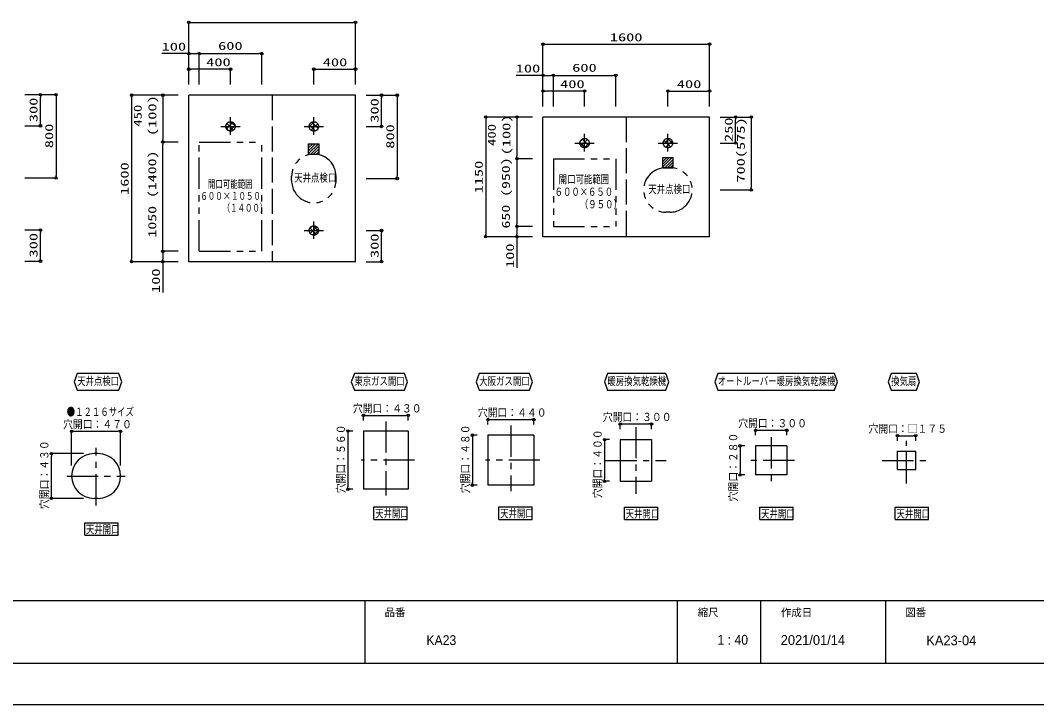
# Model space of a CAD drawing. Units: millimetres on the paper. Extents: x -305 to 305, y -152 to 152.
# Drawn here: x -153.7 to 90.3, y -148.5 to 15.9 of the extents above; entities that cross this region are included whole.
import ezdxf
from ezdxf.enums import TextEntityAlignment as Align

# ---------------------------------------------------------------- set-up
doc = ezdxf.new("R2010")
doc.units = ezdxf.units.MM
for name, pattern in [('DASHED', [7.5, 6, -1.5]), ('USER1', [12, 7.5, -1.5, 1.5, -1.5]), ('USER2', [15, 7.5, -1.5, 1.5, -1.5, 1.5, -1.5])]:
    doc.linetypes.add(name, pattern=pattern)
for name, color, linetype, lineweight in [('0-0_VIEW0004', 7, 'Continuous', 25), ('0-1_1図面枠', 7, 'Continuous', 15), ('0-2_0', 7, 'Continuous', 25), ('0-3_図面枠', 3, 'Continuous', 25), ('0-4_DEFPOINTS', 7, 'Continuous', 25)]:
    doc.layers.add(name, color=color, linetype=linetype, lineweight=lineweight)
doc.styles.add('ＭＳ ゴシック', font='')
doc.styles.add('ＭＳ Ｐゴシック', font='')
doc.styles.get('ＭＳ ゴシック').set_extended_font_data('MS Gothic')
doc.styles.get('ＭＳ Ｐゴシック').set_extended_font_data('MS PGothic')

# ---------------------------------------------------------------- blocks, each defined once
blk = doc.blocks.new('_ORIGIN')
at = {"layer": '0-2_0'}
blk.add_line((0, 0), (-1, 0), dxfattribs=at)
blk.add_circle((0, 0), 0.5, dxfattribs=at)

msp = doc.modelspace()

# ---------------------------------------------------------------- linework, layer by layer
at = {"layer": '0-0_VIEW0004'}
for p, q in [((-113.253, 0.443), (-113.253, 15.403)), ((-112.653, 15.403), (-73.853, 15.403)), ((-73.253, 0.443), (-73.253, 15.403)), ((-28.253, -4.807), (-28.253, 10.153)), ((-27.653, 10.153), (11.147, 10.153)), ((11.747, -4.807), (11.747, 10.153)), ((-113.253, 7.903), (-119.725, 7.903)), ((-113.253, 0.443), (-113.253, 7.903)), ((-112.653, 7.903), (-111.353, 7.903)), ((-110.753, 0.443), (-110.753, 7.903)), ((-110.153, 7.903), (-96.353, 7.903)), ((-95.753, 0.443), (-95.753, 7.903)), ((-113.253, 0.443), (-113.253, 4.153)), ((-103.853, 4.153), (-112.653, 4.153)), ((-103.253, 0.443), (-103.253, 4.153)), ((-83.253, 0.443), (-83.253, 4.153)), ((-82.653, 4.153), (-73.853, 4.153)), ((-73.253, 0.443), (-73.253, 4.153)), ((-28.253, 2.653), (-34.725, 2.653)), ((-28.253, -4.807), (-28.253, 2.653)), ((-27.653, 2.653), (-26.353, 2.653)), ((-25.753, -4.807), (-25.753, 2.653)), ((-25.153, 2.653), (-11.353, 2.653)), ((-10.753, -4.807), (-10.753, 2.653)), ((-152.588, -1.962), (-145.127, -1.962)), ((-152.588, -1.962), (-148.878, -1.962)), ((-115.793, -2.097), (-127.001, -2.097)), ((-115.793, -2.097), (-119.501, -2.097)), ((-73.253, -2.097), (-113.253, -2.097)), ((-113.253, -42.097), (-113.253, -2.097)), ((-73.253, -42.097), (-73.253, -2.097)), ((-70.713, -2.097), (-63.252, -2.097)), ((-70.713, -2.097), (-67.003, -2.097)), ((-28.253, -4.807), (-28.253, -1.097)), ((-18.853, -1.097), (-27.653, -1.097)), ((-18.253, -4.807), (-18.253, -1.097)), ((1.747, -4.807), (1.747, -1.097)), ((2.347, -1.097), (11.147, -1.097)), ((11.747, -4.807), (11.747, -1.097)), ((-148.878, -8.862), (-148.878, -2.562)), ((-145.127, -2.562), (-145.127, -21.362)), ((-127.001, -2.697), (-127.001, -41.497)), ((-119.501, -2.697), (-119.501, -12.747)), ((-67.003, -8.997), (-67.003, -2.697)), ((-63.252, -2.697), (-63.252, -21.497)), ((-152.588, -9.462), (-148.878, -9.462)), ((-70.713, -9.597), (-67.003, -9.597)), ((-30.793, -7.347), (-42.001, -7.347)), ((-42.001, -7.947), (-42.001, -35.497)), ((-30.793, -7.347), (-34.501, -7.347)), ((-34.501, -7.947), (-34.501, -16.747)), ((-28.253, -36.097), (-28.253, -7.347)), ((11.747, -7.347), (-28.253, -7.347)), ((11.747, -36.097), (11.747, -7.347)), ((14.287, -7.347), (21.748, -7.347)), ((14.287, -7.347), (17.997, -7.347)), ((17.997, -12.997), (17.997, -7.947)), ((21.748, -7.947), (21.748, -24.247)), ((-116.055, -13.347), (-119.502, -13.347)), ((-119.502, -38.997), (-119.502, -13.947)), ((-115.793, -13.347), (-119.501, -13.347)), ((14.287, -13.597), (17.997, -13.597)), ((-30.793, -17.347), (-34.501, -17.347)), ((-34.359, -17.347), (-34.501, -17.347)), ((-34.501, -17.947), (-34.501, -32.997)), ((-152.588, -21.962), (-145.127, -21.962)), ((-70.713, -22.097), (-63.252, -22.097)), ((14.287, -24.847), (21.748, -24.847)), ((-30.793, -33.597), (-34.502, -33.597)), ((-30.793, -33.597), (-34.501, -33.597)), ((-152.588, -34.462), (-148.878, -34.462)), ((-148.878, -41.362), (-148.878, -35.062)), ((-70.713, -34.597), (-67.003, -34.597)), ((-67.003, -41.497), (-67.003, -35.197)), ((-30.793, -36.097), (-42.001, -36.097)), ((-34.502, -34.197), (-34.502, -35.497)), ((11.747, -36.097), (-28.253, -36.097)), ((-115.982, -39.597), (-119.502, -39.597)), ((-115.793, -39.597), (-119.502, -39.597)), ((-119.502, -40.197), (-119.502, -41.497)), ((-152.588, -41.962), (-148.878, -41.962)), ((-115.793, -42.097), (-127.001, -42.097)), ((-73.253, -42.097), (-113.253, -42.097)), ((-70.713, -42.097), (-67.003, -42.097)), ((-71.329, -80.221), (-71.329, -79.011)), ((-70.729, -79.011), (-61.179, -79.011)), ((-60.579, -80.221), (-60.579, -79.011)), ((-41.454, -81.221), (-41.454, -80.011)), ((-40.854, -80.011), (-31.054, -80.011)), ((-30.454, -81.221), (-30.454, -80.011)), ((-141.389, -91.033), (-141.389, -82.823)), ((-140.789, -82.823), (-130.239, -82.823)), ((-129.639, -91.033), (-129.639, -82.823)), ((-73.919, -82.761), (-75.077, -82.761)), ((-60.579, -82.761), (-71.329, -82.761)), ((-71.329, -82.761), (-71.329, -96.761)), ((-60.579, -82.761), (-60.579, -96.761)), ((-9.704, -82.284), (-9.704, -81.074)), ((-9.104, -81.074), (-2.804, -81.074)), ((-2.204, -82.284), (-2.204, -81.074)), ((22.796, -83.784), (22.796, -82.574)), ((23.396, -82.574), (29.696, -82.574)), ((30.296, -83.784), (30.296, -82.574)), ((-75.077, -83.361), (-75.077, -96.161)), ((-44.044, -83.761), (-45.202, -83.761)), ((-45.202, -84.361), (-45.202, -95.161)), ((-30.454, -83.761), (-41.454, -83.761)), ((-41.454, -83.761), (-41.454, -95.761)), ((-30.454, -83.761), (-30.454, -95.761)), ((-12.294, -84.824), (-13.452, -84.824)), ((-9.704, -84.824), (-2.204, -84.824)), ((-9.704, -84.824), (-9.704, -94.824)), ((-2.204, -84.824), (-2.204, -94.824)), ((56.859, -85.096), (56.859, -83.886)), ((57.459, -83.886), (60.634, -83.886)), ((61.234, -85.096), (61.234, -83.886)), ((-13.452, -85.424), (-13.452, -94.224)), ((20.206, -86.324), (19.048, -86.324)), ((19.048, -86.924), (19.048, -92.724)), ((22.796, -86.324), (22.796, -93.324)), ((30.296, -86.324), (22.796, -86.324)), ((30.296, -86.324), (30.296, -93.324)), ((56.859, -92.011), (56.859, -87.636)), ((56.859, -87.636), (61.234, -87.636)), ((-138.554, -88.198), (-146.263, -88.198)), ((-146.263, -98.348), (-146.263, -88.798)), ((-12.294, -94.824), (-13.452, -94.824)), ((-9.704, -94.824), (-2.204, -94.824)), ((20.206, -93.324), (19.048, -93.324)), ((30.296, -93.324), (22.796, -93.324)), ((-73.919, -96.761), (-75.077, -96.761)), ((-60.579, -96.761), (-71.329, -96.761)), ((-44.044, -95.761), (-45.202, -95.761)), ((-30.454, -95.761), (-41.454, -95.761)), ((-138.554, -98.948), (-146.263, -98.948)), ((-68.817, -103.992), (-68.817, -100.992)), ((-68.817, -100.992), (-60.817, -100.992)), ((-60.817, -103.992), (-60.817, -100.992)), ((-38.817, -103.992), (-38.817, -100.992)), ((-38.817, -100.992), (-30.817, -100.992)), ((-30.817, -103.992), (-30.817, -100.992)), ((-8.692, -104.055), (-8.692, -101.055)), ((-8.692, -101.055), (-0.692, -101.055)), ((-0.692, -104.055), (-0.692, -101.055)), ((23.808, -104.054), (23.808, -101.054)), ((23.808, -101.054), (31.808, -101.054)), ((31.808, -104.054), (31.808, -101.054)), ((56.308, -104.054), (56.308, -101.054)), ((56.308, -101.054), (64.308, -101.054)), ((64.308, -104.054), (64.308, -101.054)), ((-138.252, -107.804), (-138.252, -104.804)), ((-138.252, -104.804), (-130.252, -104.804)), ((-130.252, -107.804), (-130.252, -104.804)), ((-68.817, -103.992), (-60.817, -103.992)), ((-38.817, -103.992), (-30.817, -103.992)), ((-8.692, -104.055), (-0.692, -104.055)), ((23.808, -104.054), (31.808, -104.054)), ((56.308, -104.054), (64.308, -104.054)), ((-138.252, -107.804), (-130.252, -107.804))]:
    msp.add_line(p, q, dxfattribs=at)
at = {"layer": '0-0_VIEW0004', "linetype": 'DASHED'}
for p, q in [((-93.253, -2.097), (-93.253, -42.097)), ((-8.253, -7.347), (-8.253, -36.097))]:
    msp.add_line(p, q, dxfattribs=at)
at = {"layer": '0-0_VIEW0004', "color": 6, "linetype": 'USER1'}
for p, q in [((-105.607, -9.597), (-100.954, -9.597)), ((-103.253, -11.585), (-103.253, -7.402)), ((-85.607, -9.597), (-80.954, -9.597)), ((-83.253, -11.585), (-83.253, -7.402)), ((-18.253, -15.585), (-18.253, -11.402)), ((1.747, -15.585), (1.747, -11.402)), ((-20.607, -13.597), (-15.954, -13.597)), ((-0.607, -13.597), (4.046, -13.597)), ((-83.253, -36.585), (-83.253, -32.402)), ((-85.607, -34.597), (-80.954, -34.597))]:
    msp.add_line(p, q, dxfattribs=at)
at = {"layer": '0-0_VIEW0004', "linetype": 'USER2'}
for p, q in [((-110.753, -13.347), (-95.753, -13.347)), ((-110.753, -39.597), (-110.753, -13.347)), ((-95.753, -39.597), (-95.753, -13.347)), ((-25.753, -17.347), (-25.753, -33.597)), ((-25.753, -17.347), (-10.753, -17.347)), ((-10.753, -17.347), (-10.753, -33.597)), ((2.247, -19.51), (1.247, -19.51)), ((-88.59, -22.597), (-88.59, -21.597)), ((-77.915, -22.597), (-77.915, -21.597)), ((2.247, -30.185), (1.247, -30.185)), ((-25.753, -33.597), (-10.753, -33.597)), ((-110.753, -39.597), (-95.753, -39.597))]:
    msp.add_line(p, q, dxfattribs=at)
at = {"layer": '0-0_VIEW0004', "color": 40}
for p, q in [((-84.503, -13.76), (-82.003, -13.76)), ((-84.503, -16.26), (-84.503, -13.76)), ((-82.003, -16.26), (-82.003, -13.76)), ((-84.503, -16.26), (-82.003, -16.26)), ((0.497, -17.033), (2.997, -17.033)), ((0.497, -19.533), (0.497, -17.033)), ((2.997, -19.533), (2.997, -17.033)), ((0.497, -19.533), (2.997, -19.533))]:
    msp.add_line(p, q, dxfattribs=at)
at = {"layer": '0-0_VIEW0004', "linetype": 'USER1'}
for p, q in [((-65.954, -80.436), (-65.954, -98.243)), ((-35.954, -81.436), (-35.954, -97.243)), ((-5.954, -81.803), (-5.954, -97.844)), ((26.546, -84.273), (26.546, -95.085)), ((59.046, -95.334), (59.046, -85.136)), ((-135.514, -100.63), (-135.514, -86.833)), ((-59.07, -89.761), (-71.885, -89.761)), ((-28.986, -89.761), (-42.01, -89.761)), ((-13.239, -89.824), (1.332, -89.824)), ((32.111, -89.824), (20.615, -89.824)), ((53.189, -89.824), (64.813, -89.824)), ((-142.561, -93.573), (-128.564, -93.573))]:
    msp.add_line(p, q, dxfattribs=at)
at = {"layer": '0-0_VIEW0004', "color": 6}
for p, q in [((-135.014, -88.198), (-136.014, -88.198)), ((-135.014, -98.948), (-136.014, -98.948))]:
    msp.add_line(p, q, dxfattribs=at)
at = {"layer": '0-0_VIEW0004'}
for points in [[(-30.793, -36.097), (-34.502, -36.097), (-34.502, -43.528)], [(-115.793, -42.097), (-119.502, -42.097), (-119.502, -49.528)], [(56.859, -92.011), (61.234, -92.011), (61.234, -87.636)]]:
    msp.add_lwpolyline(points, dxfattribs=at)
for points in [[(-140.794, -70.943), (-140.066, -72.943), (-130.031, -72.943), (-129.303, -70.943), (-130.031, -68.943), (-140.066, -68.943)], [(-74.259, -70.943), (-73.531, -72.943), (-61.496, -72.943), (-60.768, -70.943), (-61.496, -68.943), (-73.531, -68.943)], [(-44.259, -70.943), (-43.531, -72.943), (-31.496, -72.943), (-30.768, -70.943), (-31.496, -68.943), (-43.531, -68.943)], [(-13.509, -70.943), (-12.781, -72.943), (1.254, -72.943), (1.982, -70.943), (1.254, -68.943), (-12.781, -68.943)], [(12.991, -70.943), (13.719, -72.943), (41.754, -72.943), (42.482, -70.943), (41.754, -68.943), (13.719, -68.943)], [(54.616, -70.943), (55.344, -72.943), (61.379, -72.943), (62.107, -70.943), (61.379, -68.943), (55.344, -68.943)]]:
    msp.add_lwpolyline(points, close=True, dxfattribs=at)
at = {"layer": '0-0_VIEW0004', "color": 6, "linetype": 'USER1'}
for centre in [(-103.253, -9.597), (-83.253, -9.597), (-18.253, -13.597), (1.747, -13.597), (-83.253, -34.597)]:
    msp.add_circle(centre, 1.125, dxfattribs=at)
at = {"layer": '0-0_VIEW0004', "linetype": 'USER2'}
for centre, start, end in [((-83.253, -21.597), 0.00002, 179.99996), ((1.247, -24.847), 90.00002, 269.99997), ((2.247, -24.847), 269.99996, 90), ((-83.253, -22.597), 179.99996, 0)]:
    msp.add_arc(centre, 5.338, start, end, dxfattribs=at)
at = {"layer": '0-0_VIEW0004', "color": 6}
for centre, start, end in [((-136.014, -93.573), 90, 270), ((-135.014, -93.573), 270, 90)]:
    msp.add_arc(centre, 5.375, start, end, dxfattribs=at)
at = {"layer": '0-0_VIEW0004'}
msp.add_solid([(84.16, -52.679), (84.16, -52.686), (-282.501, -52.679), (-282.501, -52.686)], dxfattribs=at)
at = {"layer": '0-2_0'}
for p, q in [((-104.23, -10.155), (-102.695, -8.62)), ((-102.531, -10.46), (-104.115, -8.875)), ((-103.48, -10.699), (-102.151, -9.37)), ((-102.128, -9.569), (-103.225, -8.472)), ((-84.373, -9.696), (-83.153, -8.477)), ((-82.921, -10.672), (-84.328, -9.265)), ((-83.901, -10.517), (-82.333, -8.949)), ((-82.231, -10.068), (-83.724, -8.576)), ((-103.624, -10.659), (-104.315, -9.969)), ((-82.613, -10.523), (-82.327, -10.236)), ((-18.102, -14.712), (-19.368, -13.447)), ((-19.281, -13.142), (-18.708, -12.568)), ((-19.138, -14.291), (-17.558, -12.712)), ((-17.31, -14.211), (-18.867, -12.654)), ((-18.275, -14.722), (-17.128, -13.575)), ((0.661, -13.89), (2.04, -12.511)), ((2.394, -14.518), (0.827, -12.951)), ((1.101, -14.518), (0.827, -14.244)), ((1.242, -14.602), (2.752, -13.092)), ((2.868, -13.698), (1.646, -12.477)), ((-84.304, -34.197), (-83.652, -33.546)), ((-82.629, -35.534), (-84.189, -33.974)), ((-84.123, -35.31), (-82.54, -33.726)), ((-82.136, -34.734), (-83.389, -33.48)), ((-83.243, -35.722), (-82.128, -34.607)), ((-71.017, -123.498), (-71.017, -138.498)), ((3.983, -123.498), (3.983, -138.498)), ((23.983, -123.498), (23.983, -138.498)), ((53.983, -123.498), (53.983, -138.498))]:
    msp.add_line(p, q, dxfattribs=at)
at = {"layer": '0-2_0', "color": 40}
for p, q in [((-84.503, -16.104), (-82.159, -13.76)), ((-84.503, -15.43), (-82.832, -13.76)), ((-84.503, -14.757), (-83.506, -13.76)), ((-84.503, -14.083), (-84.179, -13.76)), ((-83.985, -16.26), (-82.003, -14.277)), ((-83.312, -16.26), (-82.003, -14.951)), ((-82.638, -16.26), (-82.003, -15.624)), ((0.497, -19.335), (2.799, -17.033)), ((0.497, -18.661), (2.125, -17.033)), ((0.497, -17.988), (1.452, -17.033)), ((0.497, -17.314), (0.778, -17.033)), ((0.972, -19.533), (2.997, -17.508)), ((1.646, -19.533), (2.997, -18.182)), ((2.319, -19.533), (2.997, -18.855)), ((2.993, -19.533), (2.997, -19.529))]:
    msp.add_line(p, q, dxfattribs=at)
at = {"layer": '0-3_図面枠'}
msp.add_line((-291.017, -123.498), (108.983, -123.498), dxfattribs=at)
msp.add_lwpolyline([(-291.017, -138.498), (108.983, -138.498), (108.983, 138.502), (-291.017, 138.502)], close=True, dxfattribs=at)
at = {"layer": '0-4_DEFPOINTS'}
msp.add_line((118.983, -148.498), (-301.017, -148.498), dxfattribs=at)

# ---------------------------------------------------------------- block references
at = {"layer": '0-0_VIEW0004', "xscale": 0.6, "yscale": 0.6}
for p, rotation in [((-113.253, 15.403), 180), ((-28.253, 10.153), 180), ((-113.253, 7.903), 180), ((-110.753, 7.903), 180), ((-113.253, 4.153), 180), ((-83.253, 4.153), 180), ((-28.253, 2.653), 180), ((-25.753, 2.653), 180), ((-148.878, -1.962), 90), ((-145.127, -1.962), 90), ((-127.001, -2.097), 90), ((-119.501, -2.097), 90), ((-67.003, -2.097), 90), ((-63.252, -2.097), 90), ((-28.253, -1.097), 180), ((1.747, -1.097), 180), ((-42.001, -7.347), 90), ((-34.501, -7.347), 90), ((17.997, -7.347), 90), ((21.748, -7.347), 90), ((-148.878, -9.462), 270), ((-67.003, -9.597), 270), ((-119.502, -13.347), 90), ((-119.501, -13.347), 270), ((17.997, -13.597), 270), ((-34.501, -17.347), 270), ((-34.501, -17.347), 90), ((-145.127, -21.962), 270), ((-63.252, -22.097), 270), ((21.748, -24.847), 270), ((-34.502, -33.597), 90), ((-34.501, -33.597), 270), ((-148.878, -34.462), 90), ((-67.003, -34.597), 90), ((-42.001, -36.097), 270), ((-34.502, -36.097), 270), ((-119.502, -39.597), 270), ((-148.878, -41.962), 270), ((-119.502, -39.597), 90), ((-127.001, -42.097), 270), ((-119.502, -42.097), 270), ((-67.003, -42.097), 270), ((-71.329, -79.011), 180), ((-41.454, -80.011), 180), ((-141.389, -82.823), 180), ((-75.077, -82.761), 90), ((-9.704, -81.074), 180), ((22.796, -82.574), 180), ((-45.202, -83.761), 90), ((-13.452, -84.824), 90), ((56.859, -83.886), 180), ((19.048, -86.324), 90), ((-146.263, -88.198), 90), ((-13.452, -94.824), 270), ((19.048, -93.324), 270), ((-75.077, -96.761), 270), ((-45.202, -95.761), 270), ((-146.263, -98.948), 270)]:
    msp.add_blockref('_ORIGIN', p, dxfattribs=dict(at, rotation=rotation))
for p in [(-73.253, 15.403), (11.747, 10.153), (-110.753, 7.903), (-95.753, 7.903), (-103.253, 4.153), (-73.253, 4.153), (-25.753, 2.653), (-10.753, 2.653), (-18.253, -1.097), (11.747, -1.097), (-60.579, -79.011), (-30.454, -80.011), (-129.639, -82.823), (-2.204, -81.074), (30.296, -82.574), (61.234, -83.886)]:
    msp.add_blockref('_ORIGIN', p, dxfattribs=at)

# ---------------------------------------------------------------- texts
at = {"layer": '0-0_VIEW0004', "style": 'ＭＳ ゴシック'}
for s, height, width, p in [('1600', 1.921, 1.5, (-12.204, 10.283)), ('100', 1.921, 1.5, (-119.789, 8.033)), ('600', 1.921, 1.5, (-106.231, 8.206)), ('400', 1.921, 1.5, (-109.094, 4.283)), ('400', 1.921, 1.5, (-81.109, 4.283)), ('100', 1.921, 1.5, (-34.789, 2.783)), ('600', 1.921, 1.5, (-21.231, 2.956)), ('400', 1.921, 1.5, (-24.13, -0.967)), ('400', 1.921, 1.5, (3.891, -0.967)), ('天井点検口', 1.921, 0.75, (-87.967, -23.467)), ('開口可能範囲', 1.921, 0.75, (-24.467, -23.845)), ('開口可能範囲', 1.828, 0.7, (-108.693, -24.926)), ('６００×６５０', 1.921, 0.75, (-25.467, -26.842)), ('天井点検口', 1.921, 0.75, (-2.967, -26.217)), ('６００×１０５０', 1.828, 0.7, (-110.509, -27.774)), ('\u3000\u3000\u3000\u3000（１４００）', 1.828, 0.7, (-112.325, -30.621)), ('\u3000\u3000\u3000\u3000（９５０）', 1.921, 0.75, (-27.467, -29.84)), ('天井点検口', 1.921, 0.75, (-140.079, -72.313)), ('東京ガス開口', 1.921, 0.75, (-73.545, -72.313)), ('大阪ガス開口', 1.921, 0.75, (-43.545, -72.313)), ('暖房換気乾燥機', 1.921, 0.75, (-12.795, -72.313)), ('オートルーバー暖房換気乾燥機', 1.921, 0.75, (13.705, -72.313)), ('換気扇', 1.921, 0.75, (55.33, -72.313)), ('●１２１６サイズ', 1.921, 0.75, (-142.579, -79.691)), ('穴開口：４３０', 1.921, 0.9, (-73.889, -78.881)), ('穴開口：４４０', 1.921, 0.9, (-43.889, -79.881)), ('穴開口：４７０', 1.921, 0.9, (-143.449, -82.694)), ('穴開口：３００', 1.921, 0.9, (-13.889, -80.944)), ('穴開口：３００', 1.921, 0.9, (18.611, -82.444)), ('穴開口：□１７５', 1.921, 0.9, (49.881, -83.756)), ('天井開口', 1.921, 0.75, (-68.532, -104.111)), ('天井開口', 1.921, 0.75, (-38.532, -104.111)), ('天井開口', 1.921, 0.75, (-8.407, -104.174)), ('天井開口', 1.921, 0.75, (24.093, -104.174)), ('天井開口', 1.921, 0.75, (56.593, -104.174)), ('天井開口', 1.921, 0.75, (-137.967, -107.924))]:
    msp.add_text(s, height=height, dxfattribs=dict(at, width=width)).set_placement(p, align=Align.BOTTOM_LEFT)
for s, height, width, p in [('300', 1.921, 1.5, (-149.008, -8.569)), (' 450', 1.921, 1.35, (-124.009, -11.435)), ('(100)', 1.921, 1.5, (-120.485, -11.912)), ('300', 1.921, 1.5, (-67.133, -8.703)), ('(100)', 1.921, 1.5, (-35.485, -16.537)), ('800', 1.921, 1.5, (-145.257, -14.819)), ('800', 1.921, 1.5, (-63.382, -14.953)), (' 400', 1.921, 1.35, (-39.009, -16.06)), ('250', 1.921, 1.5, (17.867, -13.328)), ('700(575)', 1.921, 1.5, (20.764, -23.096)), ('1050 (1400)', 1.924, 1.45, (-120.508, -36.285)), ('1600', 1.921, 1.5, (-127.131, -26.049)), ('1150', 1.921, 1.5, (-42.131, -25.674)), ('650 (950)', 1.924, 1.45, (-35.619, -34.116)), ('300', 1.921, 1.5, (-149.008, -41.069)), ('300', 1.921, 1.5, (-67.133, -41.203)), ('100', 1.921, 1.5, (-34.632, -43.592)), ('100', 1.921, 1.5, (-119.632, -49.592)), ('穴開口：５６０', 1.921, 0.9, (-75.207, -97.697)), ('穴開口：４８０', 1.921, 0.9, (-45.332, -97.697)), ('穴開口：４００', 1.921, 0.9, (-13.582, -98.878)), ('穴開口：２８０', 1.921, 0.9, (18.974, -99.662)), ('穴開口：４３０', 1.921, 0.9, (-146.392, -101.509))]:
    msp.add_text(s, height=height, rotation=90, dxfattribs=dict(at, width=width)).set_placement(p, align=Align.BOTTOM_LEFT)
at = {"layer": '0-1_1図面枠', "style": 'ＭＳ Ｐゴシック'}
for s, height, p in [('品番', 1.833, (-66.276, -127.799)), ('縮尺', 1.833, (8.896, -127.809)), ('作成日', 1.833, (28.857, -127.827)), ('図番', 1.833, (58.732, -127.799)), ('2021/01/14', 2.358, (28.822, -134.853)), ('KA23-04', 2.358, (63.761, -134.95))]:
    msp.add_text(s, height=height, dxfattribs=at).set_placement(p, align=Align.BOTTOM_LEFT)
at = {"layer": '0-1_1図面枠', "style": 'ＭＳ Ｐゴシック', "width": 0.95}
for s, p in [('1 : 40', (13.65, -134.788)), ('KA23', (-56.239, -134.886))]:
    msp.add_text(s, height=2.358, dxfattribs=at).set_placement(p, align=Align.BOTTOM_LEFT)

doc.saveas('drawing.dxf')
